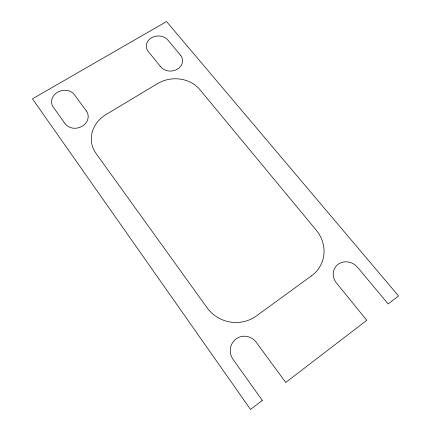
<?xml version="1.0" encoding="UTF-8"?>
<svg xmlns="http://www.w3.org/2000/svg" width="431" height="431" viewBox="0 0 431 431"><rect width="100%" height="100%" fill="white"/><g stroke="black" fill="none" stroke-linecap="round" stroke-linejoin="round"><path stroke-width="0.65" d="M180.39 55.049L167.826 40.002A11.815 9.805 -4.9 0 0 151.491 37.799A11.815 9.805 -4.9 0 0 148.226 51.456L160.666 66.762M86.324 110.918L74.358 94.626A12.429 10.468 -15.6 0 0 57.555 92.234A12.429 10.468 -15.6 0 0 53.175 107.007L64.989 123.584M86.399 111.015A12.564 10.737 -15.6 0 1 82.17 126.251A12.564 10.737 -15.6 0 1 65.065 123.686M180.465 55.141A11.944 10.037 -4 0 1 177.367 69.208A11.944 10.037 -4 0 1 160.747 66.859M262.312 400.421L250.54 409.45L32.46 98.828L166.544 21.55L398.54 295.957L388.137 303.936L357.601 267.355A14.293 13.032 34.7 0 0 338.076 264.3A14.293 13.032 34.7 0 0 336.46 282.989L366.792 320.303L285.748 382.453L256.251 342.289A14.843 14.39 63.6 0 0 236.043 338.928A14.843 14.39 63.6 0 0 233.085 359.416L262.312 400.421M311.505 275.835L256.456 315.901A34.943 34.017 21.3 0 1 207.036 307.696L95.968 153.339A31.652 27.794 -11.9 0 1 106.091 114.506L157.574 83.609A30.822 26.738 -4.3 0 1 199.849 89.594L316.295 230.24A34.426 32.131 24 0 1 311.505 275.835"/></g></svg>
